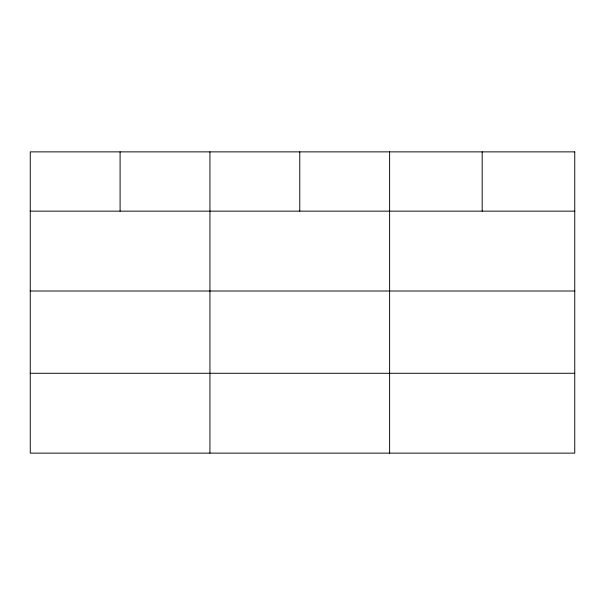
<?xml version="1.0" encoding="UTF-8"?>
<svg xmlns="http://www.w3.org/2000/svg" width="605" height="605" viewBox="0 0 605 605"><rect width="100%" height="100%" fill="white"/><g stroke="black" fill="none" stroke-linecap="round" stroke-linejoin="round"><path stroke-width="0.91" d="M30.25 211.145L574.75 211.145M30.25 291.005L574.75 291.005M30.25 373.277L574.75 373.277M482.185 151.87L482.185 211.145M389.62 151.87L389.62 453.13M299.777 151.87L299.777 211.145M209.935 151.87L209.935 453.13M120.093 151.87L120.093 211.145M574.75 151.87L30.25 151.87L30.25 453.13L574.75 453.13L574.75 151.87"/></g></svg>
